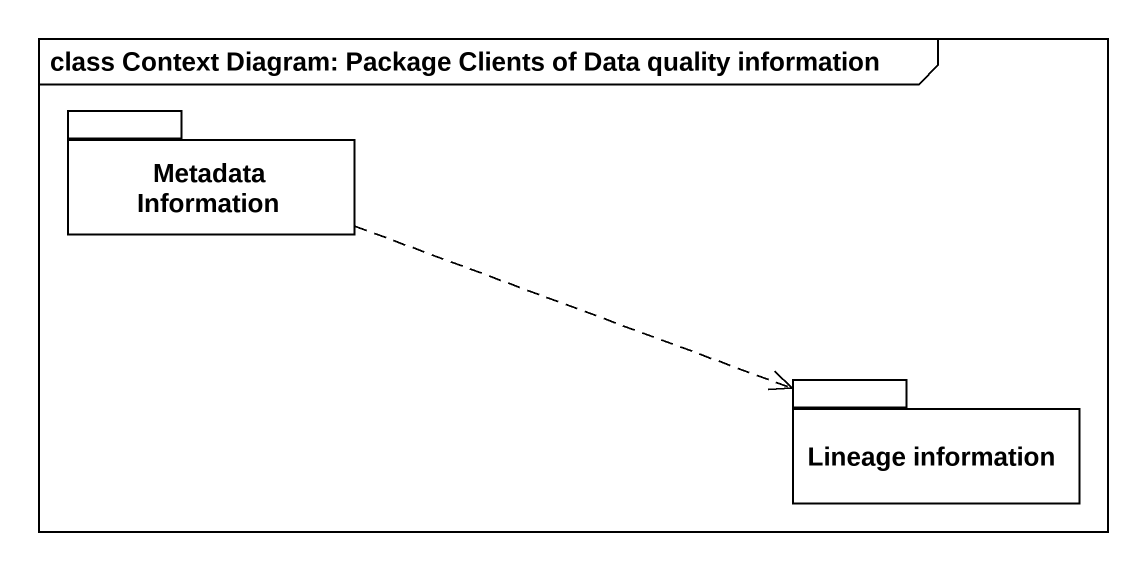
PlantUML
@startuml
mainframe class Context Diagram: Package Clients of Data quality information
package "Metadata Information" as Metadata_Information #FFFFFF {
}
package "Lineage information" as Lineage_information #FFFFFF {
}
Metadata_Information .right.> Lineage_information
@enduml
